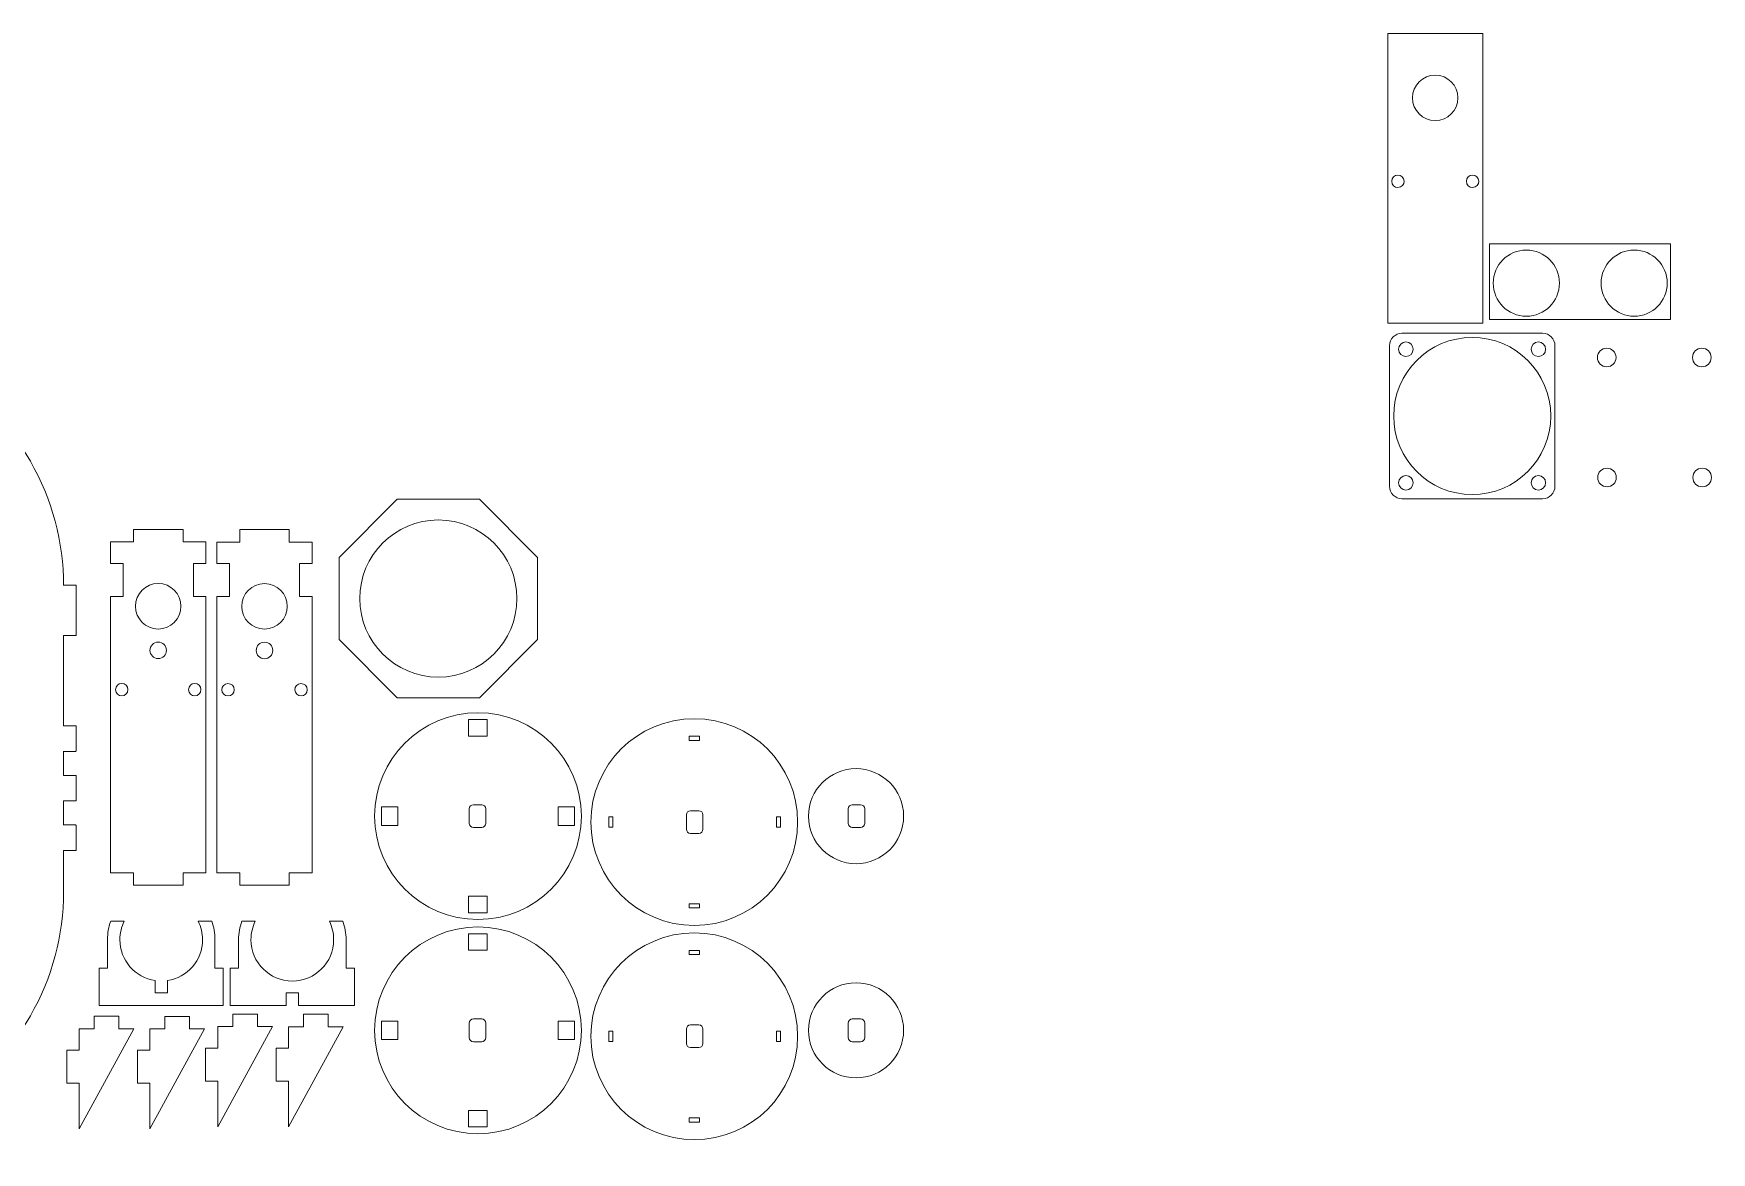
# Model space of a CAD drawing. Header units: millimetres. Extents: x -299 to 508, y -195 to 340.
# Drawn here: x 102.5 to 508.2, y -18.2 to 252.4 of the extents above; entities that cross this region are included whole.
import ezdxf

# ---------------------------------------------------------------- set-up
doc = ezdxf.new("R2010")
doc.units = ezdxf.units.MM
doc.header["$MEASUREMENT"] = 0
doc.layers.add('Camada 1', color=7, linetype='Continuous')

msp = doc.modelspace()

# ---------------------------------------------------------------- linework, layer by layer
at = {"layer": 'Camada 1', "color": 250, "lineweight": 20}
for points in [[(429.9413, 182.4276), (452.9413, 182.4276), (452.9413, 252.4276), (429.9413, 252.4276), (429.9413, 182.4276)], [(454.5455, 183.2516), (498.3371, 183.2516), (498.3371, 201.6036), (454.5455, 201.6036), (454.5455, 183.2516)], [(207.6913, 39.7994), (212.1913, 39.7994), (212.1913, 43.7994), (207.6913, 43.7994), (207.6913, 39.7994)], [(261.0017, 40.9689), (263.5017, 40.9689), (263.5017, 41.9689), (261.0017, 41.9689), (261.0017, 40.9689)], [(207.6913, -12.0006), (212.1913, -12.0006), (212.1913, -8.0006), (207.6913, -8.0006), (207.6913, -12.0006)], [(261.0017, -10.8311), (263.5017, -10.8311), (263.5017, -9.8311), (261.0017, -9.8311), (261.0017, -10.8311)]]:
    msp.add_lwpolyline(points, close=True, dxfattribs=at)
for centre, major_axis, ratio in [((441.4413, 236.866), (0, 5.5), 1), ((463.4771, 192.067), (0, 8), 1), ((489.5543, 192.067), (0, 8), 1), ((450.3922, 159.9327), (0, 19), 1), ((434.3479, 176.0847), (0, 1.7501), 0.99994286), ((466.3929, 176.0847), (0, 1.7501), 0.99994286), ((434.3479, 143.7847), (0, 1.7501), 0.99994286), ((466.3929, 143.7847), (0, 1.7501), 0.99994286), ((200.3498, 115.7881), (0, 19), 1), ((132.6133, 113.9197), (0, 5.5), 1), ((158.3133, 113.8961), (0, 5.5), 1), ((132.6133, 103.2609), (0, 2), 1), ((158.3133, 103.2373), (0, 2), 1)]:
    msp.add_ellipse(centre, major_axis=major_axis, ratio=ratio, dxfattribs=at)
for points, knots in [([(433.9236, 216.7168), (433.9301, 215.8883), (433.2638, 215.2115), (432.4354, 215.205), (431.607, 215.1985), (430.9302, 215.8648), (430.9237, 216.6932), (430.9172, 217.5216), (431.5834, 218.1984), (432.4119, 218.2049), (433.2403, 218.2114), (433.9171, 217.5452), (433.9236, 216.7168)], [0, 0, 0, 0, 0.25, 0.25, 0.25, 0.5, 0.5, 0.5, 0.75, 0.75, 0.75, 1, 1, 1, 1]), ([(451.983, 216.7168), (451.9895, 215.8884), (451.3233, 215.2116), (450.4948, 215.2051), (449.6664, 215.1986), (448.9896, 215.8648), (448.9831, 216.6932), (448.9766, 217.5217), (449.6429, 218.1985), (450.4713, 218.205), (451.2997, 218.2115), (451.9765, 217.5452), (451.983, 216.7168)], [0, 0, 0, 0, 0.25, 0.25, 0.25, 0.5, 0.5, 0.5, 0.75, 0.75, 0.75, 1, 1, 1, 1]), ([(433.3922, 179.9327), (433.3922, 179.9327), (467.3922, 179.9327), (467.3922, 179.9327), (469.0422, 179.9327), (470.3922, 178.5827), (470.3922, 176.9327), (470.3922, 176.9327), (470.3922, 142.9327), (470.3922, 142.9327), (470.3922, 141.2827), (469.0422, 139.9327), (467.3922, 139.9327), (467.3922, 139.9327), (433.3922, 139.9327), (433.3922, 139.9327), (431.7422, 139.9327), (430.3922, 141.2827), (430.3922, 142.9327), (430.3922, 142.9327), (430.3922, 176.9327), (430.3922, 176.9327), (430.3922, 178.5827), (431.7422, 179.9327), (433.3922, 179.9327)], [0, 0, 0, 0, 0.125, 0.125, 0.125, 0.25, 0.25, 0.25, 0.375, 0.375, 0.375, 0.5, 0.5, 0.5, 0.625, 0.625, 0.625, 0.75, 0.75, 0.75, 0.875, 0.875, 0.875, 1, 1, 1, 1]), ([(482.9223, 171.8276), (481.6797, 171.8276), (480.6723, 172.8349), (480.6723, 174.0776), (480.6723, 175.3203), (481.6797, 176.3276), (482.9223, 176.3276), (484.1649, 176.3276), (485.1723, 175.3203), (485.1723, 174.0776), (485.1723, 172.8349), (484.1649, 171.8276), (482.9223, 171.8276)], [0, 0, 0, 0, 0.25, 0.25, 0.25, 0.5, 0.5, 0.5, 0.75, 0.75, 0.75, 1, 1, 1, 1]), ([(505.9239, 171.8276), (504.6813, 171.8276), (503.6739, 172.8349), (503.6739, 174.0776), (503.6739, 175.3203), (504.6813, 176.3276), (505.9239, 176.3276), (507.1665, 176.3276), (508.1739, 175.3203), (508.1739, 174.0776), (508.1739, 172.8349), (507.1665, 171.8276), (505.9239, 171.8276)], [0, 0, 0, 0, 0.25, 0.25, 0.25, 0.5, 0.5, 0.5, 0.75, 0.75, 0.75, 1, 1, 1, 1]), ([(482.9885, 142.8051), (481.7459, 142.8051), (480.7385, 143.8124), (480.7385, 145.0551), (480.7385, 146.2978), (481.7459, 147.3051), (482.9885, 147.3051), (484.2311, 147.3051), (485.2385, 146.2978), (485.2385, 145.0551), (485.2385, 143.8124), (484.2311, 142.8051), (482.9885, 142.8051)], [0, 0, 0, 0, 0.25, 0.25, 0.25, 0.5, 0.5, 0.5, 0.75, 0.75, 0.75, 1, 1, 1, 1]), ([(505.9901, 142.8051), (504.7475, 142.8051), (503.7401, 143.8124), (503.7401, 145.0551), (503.7401, 146.2978), (504.7475, 147.3051), (505.9901, 147.3051), (507.2327, 147.3051), (508.2401, 146.2978), (508.2401, 145.0551), (508.2401, 143.8124), (507.2327, 142.8051), (505.9901, 142.8051)], [0, 0, 0, 0, 0.25, 0.25, 0.25, 0.5, 0.5, 0.5, 0.75, 0.75, 0.75, 1, 1, 1, 1]), ([(190.4087, 139.7881), (190.4087, 139.7881), (210.2909, 139.7881), (210.2909, 139.7881), (210.2909, 139.7881), (224.3498, 125.7292), (224.3498, 125.7292), (224.3498, 125.7292), (224.3498, 105.847), (224.3498, 105.847), (224.3498, 105.847), (210.291, 91.7881), (210.291, 91.7881), (210.291, 91.7881), (190.4086, 91.7881), (190.4086, 91.7881), (190.4086, 91.7881), (176.3498, 105.8469), (176.3498, 105.8469), (176.3498, 105.8469), (176.3498, 125.7293), (176.3498, 125.7293), (176.3498, 125.7293), (190.4087, 139.7881), (190.4087, 139.7881)], [0, 0, 0, 0, 0.125, 0.125, 0.125, 0.25, 0.25, 0.25, 0.375, 0.375, 0.375, 0.5, 0.5, 0.5, 0.625, 0.625, 0.625, 0.75, 0.75, 0.75, 0.875, 0.875, 0.875, 1, 1, 1, 1]), ([(138.6133, 49.4813), (138.6133, 49.4813), (138.6133, 46.4813), (138.6133, 46.4813), (138.6133, 46.4813), (126.6133, 46.4813), (126.6133, 46.4813), (126.6133, 46.4813), (126.6133, 49.4813), (126.6133, 49.4813), (126.6133, 49.4813), (121.1133, 49.4813), (121.1133, 49.4813), (121.1133, 49.4813), (121.1133, 59.4813), (121.1133, 59.4813), (121.1133, 59.4813), (121.1133, 116.2938), (121.1133, 116.2938), (121.1133, 116.2938), (124.1133, 116.2938), (124.1133, 116.2938), (124.1133, 116.2938), (124.1133, 124.2938), (124.1133, 124.2938), (124.1133, 124.2938), (121.1133, 124.2938), (121.1133, 124.2938), (121.1133, 124.2938), (121.1133, 129.4813), (121.1133, 129.4813), (121.1133, 129.4813), (126.6133, 129.4813), (126.6133, 129.4813), (126.6133, 129.4813), (126.6133, 132.4813), (126.6133, 132.4813), (126.6133, 132.4813), (138.6133, 132.4813), (138.6133, 132.4813), (138.6133, 132.4813), (138.6133, 129.4813), (138.6133, 129.4813), (138.6133, 129.4813), (144.1133, 129.4813), (144.1133, 129.4813), (144.1133, 129.4813), (144.1133, 124.2937), (144.1133, 124.2937), (144.1133, 124.2937), (141.1133, 124.2937), (141.1133, 124.2937), (141.1133, 124.2937), (141.1133, 116.2937), (141.1133, 116.2937), (141.1133, 116.2937), (144.1133, 116.2937), (144.1133, 116.2937), (144.1133, 116.2937), (144.1133, 59.4813), (144.1133, 59.4813), (144.1133, 59.4813), (144.1133, 49.4813), (144.1133, 49.4813), (144.1133, 49.4813), (138.6133, 49.4813), (138.6133, 49.4813)], [0, 0, 0, 0, 0.04545455, 0.04545455, 0.04545455, 0.09090909, 0.09090909, 0.09090909, 0.13636364, 0.13636364, 0.13636364, 0.18181818, 0.18181818, 0.18181818, 0.22727273, 0.22727273, 0.22727273, 0.27272727, 0.27272727, 0.27272727, 0.31818182, 0.31818182, 0.31818182, 0.36363636, 0.36363636, 0.36363636, 0.40909091, 0.40909091, 0.40909091, 0.45454545, 0.45454545, 0.45454545, 0.5, 0.5, 0.5, 0.54545455, 0.54545455, 0.54545455, 0.59090909, 0.59090909, 0.59090909, 0.63636364, 0.63636364, 0.63636364, 0.68181818, 0.68181818, 0.68181818, 0.72727273, 0.72727273, 0.72727273, 0.77272727, 0.77272727, 0.77272727, 0.81818182, 0.81818182, 0.81818182, 0.86363636, 0.86363636, 0.86363636, 0.90909091, 0.90909091, 0.90909091, 0.95454545, 0.95454545, 0.95454545, 1, 1, 1, 1]), ([(164.3133, 49.4577), (164.3133, 49.4577), (164.3133, 46.4577), (164.3133, 46.4577), (164.3133, 46.4577), (152.3133, 46.4577), (152.3133, 46.4577), (152.3133, 46.4577), (152.3133, 49.4577), (152.3133, 49.4577), (152.3133, 49.4577), (146.8133, 49.4577), (146.8133, 49.4577), (146.8133, 49.4577), (146.8133, 59.4577), (146.8133, 59.4577), (146.8133, 59.4577), (146.8133, 116.2702), (146.8133, 116.2702), (146.8133, 116.2702), (149.8133, 116.2702), (149.8133, 116.2702), (149.8133, 116.2702), (149.8133, 124.2702), (149.8133, 124.2702), (149.8133, 124.2702), (146.8133, 124.2702), (146.8133, 124.2702), (146.8133, 124.2702), (146.8133, 129.4577), (146.8133, 129.4577), (146.8133, 129.4577), (152.3133, 129.4577), (152.3133, 129.4577), (152.3133, 129.4577), (152.3133, 132.4577), (152.3133, 132.4577), (152.3133, 132.4577), (164.3133, 132.4577), (164.3133, 132.4577), (164.3133, 132.4577), (164.3133, 129.4577), (164.3133, 129.4577), (164.3133, 129.4577), (169.8133, 129.4577), (169.8133, 129.4577), (169.8133, 129.4577), (169.8133, 124.2701), (169.8133, 124.2701), (169.8133, 124.2701), (166.8133, 124.2701), (166.8133, 124.2701), (166.8133, 124.2701), (166.8133, 116.2701), (166.8133, 116.2701), (166.8133, 116.2701), (169.8133, 116.2701), (169.8133, 116.2701), (169.8133, 116.2701), (169.8133, 59.4577), (169.8133, 59.4577), (169.8133, 59.4577), (169.8133, 49.4577), (169.8133, 49.4577), (169.8133, 49.4577), (164.3133, 49.4577), (164.3133, 49.4577)], [0, 0, 0, 0, 0.04545455, 0.04545455, 0.04545455, 0.09090909, 0.09090909, 0.09090909, 0.13636364, 0.13636364, 0.13636364, 0.18181818, 0.18181818, 0.18181818, 0.22727273, 0.22727273, 0.22727273, 0.27272727, 0.27272727, 0.27272727, 0.31818182, 0.31818182, 0.31818182, 0.36363636, 0.36363636, 0.36363636, 0.40909091, 0.40909091, 0.40909091, 0.45454545, 0.45454545, 0.45454545, 0.5, 0.5, 0.5, 0.54545455, 0.54545455, 0.54545455, 0.59090909, 0.59090909, 0.59090909, 0.63636364, 0.63636364, 0.63636364, 0.68181818, 0.68181818, 0.68181818, 0.72727273, 0.72727273, 0.72727273, 0.77272727, 0.77272727, 0.77272727, 0.81818182, 0.81818182, 0.81818182, 0.86363636, 0.86363636, 0.86363636, 0.90909091, 0.90909091, 0.90909091, 0.95454545, 0.95454545, 0.95454545, 1, 1, 1, 1]), ([(125.2956, 93.7705), (125.3021, 92.942), (124.6358, 92.2652), (123.8074, 92.2587), (122.979, 92.2522), (122.3022, 92.9185), (122.2957, 93.7469), (122.2892, 94.5753), (122.9554, 95.2521), (123.7839, 95.2586), (124.6123, 95.2651), (125.2891, 94.5989), (125.2956, 93.7705)], [0, 0, 0, 0, 0.25, 0.25, 0.25, 0.5, 0.5, 0.5, 0.75, 0.75, 0.75, 1, 1, 1, 1]), ([(142.955, 93.7705), (142.9615, 92.9421), (142.2953, 92.2653), (141.4668, 92.2588), (140.6384, 92.2523), (139.9616, 92.9185), (139.9551, 93.7469), (139.9486, 94.5754), (140.6149, 95.2522), (141.4433, 95.2587), (142.2717, 95.2652), (142.9485, 94.5989), (142.955, 93.7705)], [0, 0, 0, 0, 0.25, 0.25, 0.25, 0.5, 0.5, 0.5, 0.75, 0.75, 0.75, 1, 1, 1, 1]), ([(150.9956, 93.7469), (151.0021, 92.9184), (150.3358, 92.2416), (149.5074, 92.2351), (148.679, 92.2286), (148.0022, 92.8949), (147.9957, 93.7233), (147.9892, 94.5517), (148.6554, 95.2285), (149.4839, 95.235), (150.3123, 95.2415), (150.9891, 94.5753), (150.9956, 93.7469)], [0, 0, 0, 0, 0.25, 0.25, 0.25, 0.5, 0.5, 0.5, 0.75, 0.75, 0.75, 1, 1, 1, 1]), ([(168.655, 93.7469), (168.6615, 92.9185), (167.9953, 92.2417), (167.1668, 92.2352), (166.3384, 92.2287), (165.6616, 92.8949), (165.6551, 93.7233), (165.6486, 94.5518), (166.3149, 95.2286), (167.1433, 95.2351), (167.9717, 95.2416), (168.6485, 94.5753), (168.655, 93.7469)], [0, 0, 0, 0, 0.25, 0.25, 0.25, 0.5, 0.5, 0.5, 0.75, 0.75, 0.75, 1, 1, 1, 1]), ([(234.9413, 63.1632), (234.9413, 49.3561), (223.7484, 38.1632), (209.9413, 38.1632), (196.1342, 38.1632), (184.9413, 49.3561), (184.9413, 63.1632), (184.9413, 76.9703), (196.1342, 88.1632), (209.9413, 88.1632), (223.7484, 88.1632), (234.9413, 76.9703), (234.9413, 63.1632)], [0, 0, 0, 0, 0.25, 0.25, 0.25, 0.5, 0.5, 0.5, 0.75, 0.75, 0.75, 1, 1, 1, 1]), ([(212.1913, 82.527), (212.1913, 82.527), (207.6913, 82.527), (207.6913, 82.527), (207.6913, 82.527), (207.6913, 86.527), (207.6913, 86.527), (207.6913, 86.527), (212.1913, 86.527), (212.1913, 86.527), (212.1913, 86.527), (212.1913, 82.527), (212.1913, 82.527)], [0, 0, 0, 0, 0.25, 0.25, 0.25, 0.5, 0.5, 0.5, 0.75, 0.75, 0.75, 1, 1, 1, 1]), ([(287.2517, 61.7327), (287.2517, 47.9256), (276.0588, 36.7327), (262.2517, 36.7327), (248.4446, 36.7327), (237.2517, 47.9256), (237.2517, 61.7327), (237.2517, 75.5398), (248.4446, 86.7327), (262.2517, 86.7327), (276.0588, 86.7327), (287.2517, 75.5398), (287.2517, 61.7327)], [0, 0, 0, 0, 0.25, 0.25, 0.25, 0.5, 0.5, 0.5, 0.75, 0.75, 0.75, 1, 1, 1, 1]), ([(263.5017, 81.4965), (263.5017, 81.4965), (261.0017, 81.4965), (261.0017, 81.4965), (261.0017, 81.4965), (261.0017, 82.4965), (261.0017, 82.4965), (261.0017, 82.4965), (263.5017, 82.4965), (263.5017, 82.4965), (263.5017, 82.4965), (263.5017, 81.4965), (263.5017, 81.4965)], [0, 0, 0, 0, 0.25, 0.25, 0.25, 0.5, 0.5, 0.5, 0.75, 0.75, 0.75, 1, 1, 1, 1]), ([(312.876, 63.1632), (312.876, 56.8119), (307.7272, 51.6632), (301.376, 51.6632), (295.0248, 51.6632), (289.876, 56.8119), (289.876, 63.1632), (289.876, 69.5145), (295.0248, 74.6632), (301.376, 74.6632), (307.7272, 74.6632), (312.876, 69.5145), (312.876, 63.1632)], [0, 0, 0, 0, 0.25, 0.25, 0.25, 0.5, 0.5, 0.5, 0.75, 0.75, 0.75, 1, 1, 1, 1]), ([(190.5775, 65.4132), (190.5775, 65.4132), (190.5775, 60.9132), (190.5775, 60.9132), (190.5775, 60.9132), (186.5775, 60.9132), (186.5775, 60.9132), (186.5775, 60.9132), (186.5775, 65.4132), (186.5775, 65.4132), (186.5775, 65.4132), (190.5775, 65.4132), (190.5775, 65.4132)], [0, 0, 0, 0, 0.25, 0.25, 0.25, 0.5, 0.5, 0.5, 0.75, 0.75, 0.75, 1, 1, 1, 1]), ([(211.8413, 64.9133), (211.8413, 64.9133), (211.8413, 61.4131), (211.8413, 61.4131), (211.8413, 60.8631), (211.3914, 60.4132), (210.8415, 60.4132), (210.8415, 60.4132), (208.8412, 60.4132), (208.8412, 60.4132), (208.2913, 60.4132), (207.8413, 60.8631), (207.8413, 61.4131), (207.8413, 61.4131), (207.8413, 64.9133), (207.8413, 64.9133), (207.8413, 65.4633), (208.2913, 65.9132), (208.8412, 65.9132), (208.8412, 65.9132), (210.8415, 65.9132), (210.8415, 65.9132), (211.3914, 65.9132), (211.8413, 65.4633), (211.8413, 64.9133)], [0, 0, 0, 0, 0.125, 0.125, 0.125, 0.25, 0.25, 0.25, 0.375, 0.375, 0.375, 0.5, 0.5, 0.5, 0.625, 0.625, 0.625, 0.75, 0.75, 0.75, 0.875, 0.875, 0.875, 1, 1, 1, 1]), ([(229.3051, 60.9132), (229.3051, 60.9132), (229.3051, 65.4132), (229.3051, 65.4132), (229.3051, 65.4132), (233.3051, 65.4132), (233.3051, 65.4132), (233.3051, 65.4132), (233.3051, 60.9132), (233.3051, 60.9132), (233.3051, 60.9132), (229.3051, 60.9132), (229.3051, 60.9132)], [0, 0, 0, 0, 0.25, 0.25, 0.25, 0.5, 0.5, 0.5, 0.75, 0.75, 0.75, 1, 1, 1, 1]), ([(303.476, 64.9133), (303.476, 64.9133), (303.476, 61.4131), (303.476, 61.4131), (303.476, 60.8631), (303.0261, 60.4132), (302.4762, 60.4132), (302.4762, 60.4132), (300.4759, 60.4132), (300.4759, 60.4132), (299.926, 60.4132), (299.476, 60.8631), (299.476, 61.4131), (299.476, 61.4131), (299.476, 64.9133), (299.476, 64.9133), (299.476, 65.4633), (299.926, 65.9132), (300.4759, 65.9132), (300.4759, 65.9132), (302.4762, 65.9132), (302.4762, 65.9132), (303.0261, 65.9132), (303.476, 65.4633), (303.476, 64.9133)], [0, 0, 0, 0, 0.125, 0.125, 0.125, 0.25, 0.25, 0.25, 0.375, 0.375, 0.375, 0.5, 0.5, 0.5, 0.625, 0.625, 0.625, 0.75, 0.75, 0.75, 0.875, 0.875, 0.875, 1, 1, 1, 1]), ([(242.5879, 62.9827), (242.5879, 62.9827), (242.5879, 60.4827), (242.5879, 60.4827), (242.5879, 60.4827), (241.5879, 60.4827), (241.5879, 60.4827), (241.5879, 60.4827), (241.5879, 62.9827), (241.5879, 62.9827), (241.5879, 62.9827), (242.5879, 62.9827), (242.5879, 62.9827)], [0, 0, 0, 0, 0.25, 0.25, 0.25, 0.5, 0.5, 0.5, 0.75, 0.75, 0.75, 1, 1, 1, 1]), ([(264.3517, 63.4828), (264.3517, 63.4828), (264.3517, 59.9826), (264.3517, 59.9826), (264.3517, 59.4326), (263.9018, 58.9827), (263.3519, 58.9827), (263.3519, 58.9827), (261.3516, 58.9827), (261.3516, 58.9827), (260.8017, 58.9827), (260.3517, 59.4326), (260.3517, 59.9826), (260.3517, 59.9826), (260.3517, 63.4828), (260.3517, 63.4828), (260.3517, 64.0328), (260.8017, 64.4827), (261.3516, 64.4827), (261.3516, 64.4827), (263.3519, 64.4827), (263.3519, 64.4827), (263.9018, 64.4827), (264.3517, 64.0328), (264.3517, 63.4828)], [0, 0, 0, 0, 0.125, 0.125, 0.125, 0.25, 0.25, 0.25, 0.375, 0.375, 0.375, 0.5, 0.5, 0.5, 0.625, 0.625, 0.625, 0.75, 0.75, 0.75, 0.875, 0.875, 0.875, 1, 1, 1, 1]), ([(282.1155, 60.4827), (282.1155, 60.4827), (282.1155, 62.9827), (282.1155, 62.9827), (282.1155, 62.9827), (283.1155, 62.9827), (283.1155, 62.9827), (283.1155, 62.9827), (283.1155, 60.4827), (283.1155, 60.4827), (283.1155, 60.4827), (282.1155, 60.4827), (282.1155, 60.4827)], [0, 0, 0, 0, 0.25, 0.25, 0.25, 0.5, 0.5, 0.5, 0.75, 0.75, 0.75, 1, 1, 1, 1]), ([(145.5615, 37.7275), (146.0667, 36.3403), (146.3424, 34.8427), (146.3424, 33.2806), (146.3424, 33.2806), (146.3424, 26.4046), (146.3424, 26.4046), (146.3424, 26.4046), (148.3425, 26.4046), (148.3425, 26.4046), (148.3425, 26.4046), (148.3425, 23.4046), (148.3425, 23.4046), (148.3425, 23.4046), (148.3425, 20.4046), (148.3425, 20.4046), (148.3425, 20.4046), (148.3423, 20.4046), (148.3423, 20.4046), (148.3423, 20.4046), (148.3423, 17.4046), (148.3423, 17.4046), (148.3423, 17.4046), (118.3423, 17.4046), (118.3423, 17.4046), (118.3423, 17.4046), (118.3423, 20.4046), (118.3423, 20.4046), (118.3423, 20.4046), (118.3423, 23.4046), (118.3423, 23.4046), (118.3423, 23.4046), (118.3423, 26.4046), (118.3423, 26.4046), (118.3423, 26.4046), (120.3424, 26.4046), (120.3424, 26.4046), (120.3424, 26.4046), (120.3424, 33.2806), (120.3424, 33.2806), (120.3424, 34.8427), (120.6181, 36.3403), (121.1233, 37.7275), (121.1233, 37.7275), (124.3834, 37.7275), (124.3834, 37.7275), (123.7172, 36.3881), (123.3424, 34.8781), (123.3424, 33.2806), (123.3424, 28.2676), (127.0312, 24.1163), (131.8424, 23.3926), (131.8424, 23.3926), (131.8424, 20.4046), (131.8424, 20.4046), (131.8424, 20.4046), (134.8424, 20.4046), (134.8424, 20.4046), (134.8424, 20.4046), (134.8424, 23.3926), (134.8424, 23.3926), (139.6536, 24.1163), (143.3424, 28.2676), (143.3424, 33.2806), (143.3424, 34.8781), (142.9676, 36.3881), (142.3014, 37.7275), (142.3014, 37.7275), (145.5615, 37.7275), (145.5615, 37.7275)], [0, 0, 0, 0, 0.04347826, 0.04347826, 0.04347826, 0.08695652, 0.08695652, 0.08695652, 0.13043478, 0.13043478, 0.13043478, 0.17391304, 0.17391304, 0.17391304, 0.2173913, 0.2173913, 0.2173913, 0.26086957, 0.26086957, 0.26086957, 0.30434783, 0.30434783, 0.30434783, 0.34782609, 0.34782609, 0.34782609, 0.39130435, 0.39130435, 0.39130435, 0.43478261, 0.43478261, 0.43478261, 0.47826087, 0.47826087, 0.47826087, 0.52173913, 0.52173913, 0.52173913, 0.56521739, 0.56521739, 0.56521739, 0.60869565, 0.60869565, 0.60869565, 0.65217391, 0.65217391, 0.65217391, 0.69565217, 0.69565217, 0.69565217, 0.73913043, 0.73913043, 0.73913043, 0.7826087, 0.7826087, 0.7826087, 0.82608696, 0.82608696, 0.82608696, 0.86956522, 0.86956522, 0.86956522, 0.91304348, 0.91304348, 0.91304348, 0.95652174, 0.95652174, 0.95652174, 1, 1, 1, 1]), ([(177.2617, 37.7275), (177.7669, 36.3403), (178.0426, 34.8427), (178.0426, 33.2806), (178.0426, 33.2806), (178.0426, 26.4046), (178.0426, 26.4046), (178.0426, 26.4046), (180.0427, 26.4046), (180.0427, 26.4046), (180.0427, 26.4046), (180.0427, 23.4046), (180.0427, 23.4046), (180.0427, 23.4046), (180.0427, 20.4046), (180.0427, 20.4046), (180.0427, 20.4046), (180.0425, 20.4046), (180.0425, 20.4046), (180.0425, 20.4046), (180.0425, 17.4046), (180.0425, 17.4046), (180.0425, 17.4046), (166.5426, 17.4046), (166.5426, 17.4046), (166.5426, 17.4046), (166.5426, 20.4046), (166.5426, 20.4046), (166.5426, 20.4046), (163.5426, 20.4046), (163.5426, 20.4046), (163.5426, 20.4046), (163.5426, 17.4046), (163.5426, 17.4046), (163.5426, 17.4046), (150.0425, 17.4046), (150.0425, 17.4046), (150.0425, 17.4046), (150.0425, 20.4046), (150.0425, 20.4046), (150.0425, 20.4046), (150.0425, 23.4046), (150.0425, 23.4046), (150.0425, 23.4046), (150.0425, 26.4046), (150.0425, 26.4046), (150.0425, 26.4046), (152.0426, 26.4046), (152.0426, 26.4046), (152.0426, 26.4046), (152.0426, 33.2806), (152.0426, 33.2806), (152.0426, 34.8427), (152.3183, 36.3403), (152.8235, 37.7275), (152.8235, 37.7275), (156.0836, 37.7275), (156.0836, 37.7275), (155.4174, 36.3881), (155.0426, 34.8781), (155.0426, 33.2806), (155.0426, 27.7578), (159.5198, 23.2806), (165.0426, 23.2806), (170.5654, 23.2806), (175.0426, 27.7578), (175.0426, 33.2806), (175.0426, 34.8781), (174.6678, 36.3881), (174.0016, 37.7275), (174.0016, 37.7275), (177.2617, 37.7275), (177.2617, 37.7275)], [0, 0, 0, 0, 0.04166667, 0.04166667, 0.04166667, 0.08333333, 0.08333333, 0.08333333, 0.125, 0.125, 0.125, 0.16666667, 0.16666667, 0.16666667, 0.20833333, 0.20833333, 0.20833333, 0.25, 0.25, 0.25, 0.29166667, 0.29166667, 0.29166667, 0.33333333, 0.33333333, 0.33333333, 0.375, 0.375, 0.375, 0.41666667, 0.41666667, 0.41666667, 0.45833333, 0.45833333, 0.45833333, 0.5, 0.5, 0.5, 0.54166667, 0.54166667, 0.54166667, 0.58333333, 0.58333333, 0.58333333, 0.625, 0.625, 0.625, 0.66666667, 0.66666667, 0.66666667, 0.70833333, 0.70833333, 0.70833333, 0.75, 0.75, 0.75, 0.79166667, 0.79166667, 0.79166667, 0.83333333, 0.83333333, 0.83333333, 0.875, 0.875, 0.875, 0.91666667, 0.91666667, 0.91666667, 0.95833333, 0.95833333, 0.95833333, 1, 1, 1, 1]), ([(234.9413, 11.3632), (234.9413, -2.4439), (223.7484, -13.6368), (209.9413, -13.6368), (196.1342, -13.6368), (184.9413, -2.4439), (184.9413, 11.3632), (184.9413, 25.1703), (196.1342, 36.3632), (209.9413, 36.3632), (223.7484, 36.3632), (234.9413, 25.1703), (234.9413, 11.3632)], [0, 0, 0, 0, 0.25, 0.25, 0.25, 0.5, 0.5, 0.5, 0.75, 0.75, 0.75, 1, 1, 1, 1]), ([(212.1913, 30.727), (212.1913, 30.727), (207.6913, 30.727), (207.6913, 30.727), (207.6913, 30.727), (207.6913, 34.727), (207.6913, 34.727), (207.6913, 34.727), (212.1913, 34.727), (212.1913, 34.727), (212.1913, 34.727), (212.1913, 30.727), (212.1913, 30.727)], [0, 0, 0, 0, 0.25, 0.25, 0.25, 0.5, 0.5, 0.5, 0.75, 0.75, 0.75, 1, 1, 1, 1]), ([(287.2517, 9.9327), (287.2517, -3.8744), (276.0588, -15.0673), (262.2517, -15.0673), (248.4446, -15.0673), (237.2517, -3.8744), (237.2517, 9.9327), (237.2517, 23.7398), (248.4446, 34.9327), (262.2517, 34.9327), (276.0588, 34.9327), (287.2517, 23.7398), (287.2517, 9.9327)], [0, 0, 0, 0, 0.25, 0.25, 0.25, 0.5, 0.5, 0.5, 0.75, 0.75, 0.75, 1, 1, 1, 1]), ([(263.5017, 29.6965), (263.5017, 29.6965), (261.0017, 29.6965), (261.0017, 29.6965), (261.0017, 29.6965), (261.0017, 30.6965), (261.0017, 30.6965), (261.0017, 30.6965), (263.5017, 30.6965), (263.5017, 30.6965), (263.5017, 30.6965), (263.5017, 29.6965), (263.5017, 29.6965)], [0, 0, 0, 0, 0.25, 0.25, 0.25, 0.5, 0.5, 0.5, 0.75, 0.75, 0.75, 1, 1, 1, 1]), ([(312.876, 11.3632), (312.876, 5.0119), (307.7272, -0.1368), (301.376, -0.1368), (295.0248, -0.1368), (289.876, 5.0119), (289.876, 11.3632), (289.876, 17.7145), (295.0248, 22.8632), (301.376, 22.8632), (307.7272, 22.8632), (312.876, 17.7145), (312.876, 11.3632)], [0, 0, 0, 0, 0.25, 0.25, 0.25, 0.5, 0.5, 0.5, 0.75, 0.75, 0.75, 1, 1, 1, 1]), ([(117.1023, 11.7665), (117.1023, 11.7665), (117.1023, 11.8392), (117.1023, 11.8392), (117.1023, 11.8392), (117.1023, 14.7665), (117.1023, 14.7665), (117.1023, 14.7665), (123.1023, 14.7665), (123.1023, 14.7665), (123.1023, 14.7665), (123.1023, 11.7938), (123.1023, 11.7938), (123.1023, 11.7938), (123.1023, 11.7665), (123.1023, 11.7665)], [0, 0, 0, 0, 0.2, 0.2, 0.2, 0.4, 0.4, 0.4, 0.6, 0.6, 0.6, 0.8, 0.8, 0.8, 1, 1, 1, 1]), ([(134.1853, 11.7404), (134.1853, 11.7404), (134.1853, 11.8131), (134.1853, 11.8131), (134.1853, 11.8131), (134.1853, 14.7404), (134.1853, 14.7404), (134.1853, 14.7404), (140.1853, 14.7404), (140.1853, 14.7404), (140.1853, 14.7404), (140.1853, 11.7677), (140.1853, 11.7677), (140.1853, 11.7677), (140.1853, 11.7404), (140.1853, 11.7404)], [0, 0, 0, 0, 0.2, 0.2, 0.2, 0.4, 0.4, 0.4, 0.6, 0.6, 0.6, 0.8, 0.8, 0.8, 1, 1, 1, 1]), ([(147.0464, -0.9135), (147.0464, -0.9135), (147.0464, -11.9463), (147.0464, -11.9463), (147.0464, -11.9463), (160.2693, 12.2741), (160.2693, 12.2741)], [0, 0, 0, 0, 0.5, 0.5, 0.5, 1, 1, 1, 1]), ([(150.6578, 12.2741), (150.6578, 12.2741), (150.6578, 12.3468), (150.6578, 12.3468), (150.6578, 12.3468), (150.6578, 15.2741), (150.6578, 15.2741), (150.6578, 15.2741), (156.6578, 15.2741), (156.6578, 15.2741), (156.6578, 15.2741), (156.6578, 12.3014), (156.6578, 12.3014), (156.6578, 12.3014), (156.6578, 12.2741), (156.6578, 12.2741)], [0, 0, 0, 0, 0.2, 0.2, 0.2, 0.4, 0.4, 0.4, 0.6, 0.6, 0.6, 0.8, 0.8, 0.8, 1, 1, 1, 1]), ([(164.1294, -0.9396), (164.1294, -0.9396), (164.1294, -11.9724), (164.1294, -11.9724), (164.1294, -11.9724), (177.3523, 12.248), (177.3523, 12.248)], [0, 0, 0, 0, 0.5, 0.5, 0.5, 1, 1, 1, 1]), ([(167.7408, 12.248), (167.7408, 12.248), (167.7408, 12.3207), (167.7408, 12.3207), (167.7408, 12.3207), (167.7408, 15.248), (167.7408, 15.248), (167.7408, 15.248), (173.7408, 15.248), (173.7408, 15.248), (173.7408, 15.248), (173.7408, 12.2753), (173.7408, 12.2753), (173.7408, 12.2753), (173.7408, 12.248), (173.7408, 12.248)], [0, 0, 0, 0, 0.2, 0.2, 0.2, 0.4, 0.4, 0.4, 0.6, 0.6, 0.6, 0.8, 0.8, 0.8, 1, 1, 1, 1]), ([(190.5775, 13.6132), (190.5775, 13.6132), (190.5775, 9.1132), (190.5775, 9.1132), (190.5775, 9.1132), (186.5775, 9.1132), (186.5775, 9.1132), (186.5775, 9.1132), (186.5775, 13.6132), (186.5775, 13.6132), (186.5775, 13.6132), (190.5775, 13.6132), (190.5775, 13.6132)], [0, 0, 0, 0, 0.25, 0.25, 0.25, 0.5, 0.5, 0.5, 0.75, 0.75, 0.75, 1, 1, 1, 1]), ([(211.8413, 13.1133), (211.8413, 13.1133), (211.8413, 9.6131), (211.8413, 9.6131), (211.8413, 9.0631), (211.3914, 8.6132), (210.8415, 8.6132), (210.8415, 8.6132), (208.8412, 8.6132), (208.8412, 8.6132), (208.2913, 8.6132), (207.8413, 9.0631), (207.8413, 9.6131), (207.8413, 9.6131), (207.8413, 13.1133), (207.8413, 13.1133), (207.8413, 13.6633), (208.2913, 14.1132), (208.8412, 14.1132), (208.8412, 14.1132), (210.8415, 14.1132), (210.8415, 14.1132), (211.3914, 14.1132), (211.8413, 13.6633), (211.8413, 13.1133)], [0, 0, 0, 0, 0.125, 0.125, 0.125, 0.25, 0.25, 0.25, 0.375, 0.375, 0.375, 0.5, 0.5, 0.5, 0.625, 0.625, 0.625, 0.75, 0.75, 0.75, 0.875, 0.875, 0.875, 1, 1, 1, 1]), ([(229.3051, 9.1132), (229.3051, 9.1132), (229.3051, 13.6132), (229.3051, 13.6132), (229.3051, 13.6132), (233.3051, 13.6132), (233.3051, 13.6132), (233.3051, 13.6132), (233.3051, 9.1132), (233.3051, 9.1132), (233.3051, 9.1132), (229.3051, 9.1132), (229.3051, 9.1132)], [0, 0, 0, 0, 0.25, 0.25, 0.25, 0.5, 0.5, 0.5, 0.75, 0.75, 0.75, 1, 1, 1, 1]), ([(264.3517, 11.6828), (264.3517, 11.6828), (264.3517, 8.1826), (264.3517, 8.1826), (264.3517, 7.6326), (263.9018, 7.1827), (263.3519, 7.1827), (263.3519, 7.1827), (261.3516, 7.1827), (261.3516, 7.1827), (260.8017, 7.1827), (260.3517, 7.6326), (260.3517, 8.1826), (260.3517, 8.1826), (260.3517, 11.6828), (260.3517, 11.6828), (260.3517, 12.2328), (260.8017, 12.6827), (261.3516, 12.6827), (261.3516, 12.6827), (263.3519, 12.6827), (263.3519, 12.6827), (263.9018, 12.6827), (264.3517, 12.2328), (264.3517, 11.6828)], [0, 0, 0, 0, 0.125, 0.125, 0.125, 0.25, 0.25, 0.25, 0.375, 0.375, 0.375, 0.5, 0.5, 0.5, 0.625, 0.625, 0.625, 0.75, 0.75, 0.75, 0.875, 0.875, 0.875, 1, 1, 1, 1]), ([(303.476, 13.1133), (303.476, 13.1133), (303.476, 9.6131), (303.476, 9.6131), (303.476, 9.0631), (303.0261, 8.6132), (302.4762, 8.6132), (302.4762, 8.6132), (300.4759, 8.6132), (300.4759, 8.6132), (299.926, 8.6132), (299.476, 9.0631), (299.476, 9.6131), (299.476, 9.6131), (299.476, 13.1133), (299.476, 13.1133), (299.476, 13.6633), (299.926, 14.1132), (300.4759, 14.1132), (300.4759, 14.1132), (302.4762, 14.1132), (302.4762, 14.1132), (303.0261, 14.1132), (303.476, 13.6633), (303.476, 13.1133)], [0, 0, 0, 0, 0.125, 0.125, 0.125, 0.25, 0.25, 0.25, 0.375, 0.375, 0.375, 0.5, 0.5, 0.5, 0.625, 0.625, 0.625, 0.75, 0.75, 0.75, 0.875, 0.875, 0.875, 1, 1, 1, 1]), ([(113.4909, -1.4211), (113.4909, -1.4211), (113.4909, -12.4539), (113.4909, -12.4539), (113.4909, -12.4539), (126.7138, 11.7665), (126.7138, 11.7665)], [0, 0, 0, 0, 0.5, 0.5, 0.5, 1, 1, 1, 1]), ([(130.5739, -1.4472), (130.5739, -1.4472), (130.5739, -12.48), (130.5739, -12.48), (130.5739, -12.48), (143.7968, 11.7404), (143.7968, 11.7404)], [0, 0, 0, 0, 0.5, 0.5, 0.5, 1, 1, 1, 1]), ([(242.5879, 11.1827), (242.5879, 11.1827), (242.5879, 8.6827), (242.5879, 8.6827), (242.5879, 8.6827), (241.5879, 8.6827), (241.5879, 8.6827), (241.5879, 8.6827), (241.5879, 11.1827), (241.5879, 11.1827), (241.5879, 11.1827), (242.5879, 11.1827), (242.5879, 11.1827)], [0, 0, 0, 0, 0.25, 0.25, 0.25, 0.5, 0.5, 0.5, 0.75, 0.75, 0.75, 1, 1, 1, 1]), ([(282.1155, 8.6827), (282.1155, 8.6827), (282.1155, 11.1827), (282.1155, 11.1827), (282.1155, 11.1827), (283.1155, 11.1827), (283.1155, 11.1827), (283.1155, 11.1827), (283.1155, 8.6827), (283.1155, 8.6827), (283.1155, 8.6827), (282.1155, 8.6827), (282.1155, 8.6827)], [0, 0, 0, 0, 0.25, 0.25, 0.25, 0.5, 0.5, 0.5, 0.75, 0.75, 0.75, 1, 1, 1, 1]), ([(113.4909, 6.5789), (113.4909, 6.5789), (110.4909, 6.5789), (110.4909, 6.5789), (110.4909, 6.5789), (110.4909, -1.4211), (110.4909, -1.4211), (110.4909, -1.4211), (113.4909, -1.4211), (113.4909, -1.4211)], [0, 0, 0, 0, 0.33333333, 0.33333333, 0.33333333, 0.66666667, 0.66666667, 0.66666667, 1, 1, 1, 1]), ([(130.5739, 6.5528), (130.5739, 6.5528), (127.5739, 6.5528), (127.5739, 6.5528), (127.5739, 6.5528), (127.5739, -1.4472), (127.5739, -1.4472), (127.5739, -1.4472), (130.5739, -1.4472), (130.5739, -1.4472)], [0, 0, 0, 0, 0.33333333, 0.33333333, 0.33333333, 0.66666667, 0.66666667, 0.66666667, 1, 1, 1, 1]), ([(147.0464, 7.0865), (147.0464, 7.0865), (144.0464, 7.0865), (144.0464, 7.0865), (144.0464, 7.0865), (144.0464, -0.9135), (144.0464, -0.9135), (144.0464, -0.9135), (147.0464, -0.9135), (147.0464, -0.9135)], [0, 0, 0, 0, 0.33333333, 0.33333333, 0.33333333, 0.66666667, 0.66666667, 0.66666667, 1, 1, 1, 1]), ([(164.1294, 7.0604), (164.1294, 7.0604), (161.1294, 7.0604), (161.1294, 7.0604), (161.1294, 7.0604), (161.1294, -0.9396), (161.1294, -0.9396), (161.1294, -0.9396), (164.1294, -0.9396), (164.1294, -0.9396)], [0, 0, 0, 0, 0.33333333, 0.33333333, 0.33333333, 0.66666667, 0.66666667, 0.66666667, 1, 1, 1, 1])]:
    msp.add_open_spline(points, degree=3, knots=knots, dxfattribs=at)
at = {"layer": 'Camada 1', "lineweight": 20}
msp.add_open_spline([(49.6413, -15.1673), (49.6413, -15.1673), (39.7413, -15.1673), (39.7413, -15.1673), (39.6413, -15.1673), (39.7413, -15.0673), (39.7413, -15.1673), (39.7413, -15.1673), (39.7413, -18.0673), (39.7413, -18.0673), (39.7413, -18.1223), (39.6963, -18.1673), (39.6413, -18.1673), (39.6413, -18.1673), (33.6413, -18.1673), (33.6413, -18.1673), (33.5863, -18.1673), (33.5413, -18.1223), (33.5413, -18.0673), (33.5413, -18.0673), (33.5413, -15.1673), (33.5413, -15.1673), (33.5413, -15.0673), (33.6413, -15.1673), (33.5413, -15.1673), (33.5413, -15.1673), (27.7413, -15.1673), (27.7413, -15.1673), (27.6413, -15.1673), (27.7413, -15.0673), (27.7413, -15.1673), (27.7413, -15.1673), (27.7413, -18.0673), (27.7413, -18.0673), (27.7413, -18.1223), (27.6963, -18.1673), (27.6413, -18.1673), (27.6413, -18.1673), (21.6413, -18.1673), (21.6413, -18.1673), (21.5863, -18.1673), (21.5413, -18.1223), (21.5413, -18.0673), (21.5413, -18.0673), (21.5413, -15.1673), (21.5413, -15.1673), (21.5413, -15.0673), (21.6413, -15.1673), (21.5413, -15.1673), (21.5413, -15.1673), (15.7413, -15.1673), (15.7413, -15.1673), (15.6413, -15.1673), (15.7413, -15.0673), (15.7413, -15.1673), (15.7413, -15.1673), (15.7413, -18.0673), (15.7413, -18.0673), (15.7413, -18.1223), (15.6963, -18.1673), (15.6413, -18.1673), (15.6413, -18.1673), (9.6413, -18.1673), (9.6413, -18.1673), (9.5863, -18.1673), (9.5413, -18.1223), (9.5413, -18.0673), (9.5413, -18.0673), (9.5413, -15.1673), (9.5413, -15.1673), (9.5413, -15.0673), (9.6413, -15.1673), (9.5413, -15.1673), (9.5413, -15.1673), (3.7413, -15.1673), (3.7413, -15.1673), (3.6413, -15.1673), (3.7413, -15.0673), (3.7413, -15.1673), (3.7413, -15.1673), (3.7413, -18.0673), (3.7413, -18.0673), (3.7413, -18.1223), (3.6963, -18.1673), (3.6413, -18.1673), (3.6413, -18.1673), (-2.3587, -18.1673), (-2.3587, -18.1673), (-2.4137, -18.1673), (-2.4587, -18.1223), (-2.4587, -18.0673), (-2.4587, -18.0673), (-2.4587, -15.1673), (-2.4587, -15.1673), (-2.4587, -15.0673), (-2.3587, -15.1673), (-2.4587, -15.1673), (-2.4587, -15.1673), (-8.2587, -15.1673), (-8.2587, -15.1673), (-8.3587, -15.1673), (-8.2587, -15.0673), (-8.2587, -15.1673), (-8.2587, -15.1673), (-8.2587, -18.0673), (-8.2587, -18.0673), (-8.2587, -18.1223), (-8.3037, -18.1673), (-8.3587, -18.1673), (-8.3587, -18.1673), (-14.3587, -18.1673), (-14.3587, -18.1673), (-14.4137, -18.1673), (-14.4587, -18.1223), (-14.4587, -18.0673), (-14.4587, -18.0673), (-14.4587, -15.1673), (-14.4587, -15.1673), (-14.4587, -15.0673), (-14.3587, -15.1673), (-14.4587, -15.1673), (-14.4587, -15.1673), (-24.3587, -15.1673), (-24.3587, -15.1673), (-34.9087, -15.1673), (-45.2727, -12.3903), (-54.4087, -7.1153), (-63.5447, -1.8403), (-71.1317, 5.7467), (-76.4067, 14.8827), (-81.6817, 24.0187), (-84.4587, 34.3827), (-84.4587, 44.9327), (-84.4587, 44.9327), (-84.4587, 54.8327), (-84.4587, 54.8327), (-84.4587, 54.9327), (-84.3587, 54.8327), (-84.4587, 54.8327), (-84.4587, 54.8327), (-87.3587, 54.8327), (-87.3587, 54.8327), (-87.4137, 54.8327), (-87.4587, 54.8777), (-87.4587, 54.9327), (-87.4587, 54.9327), (-87.4587, 60.9327), (-87.4587, 60.9327), (-87.4587, 60.9877), (-87.4137, 61.0327), (-87.3587, 61.0327), (-87.3587, 61.0327), (-84.4587, 61.0327), (-84.4587, 61.0327), (-84.3587, 61.0327), (-84.4587, 60.9327), (-84.4587, 61.0327), (-84.4587, 61.0327), (-84.4587, 66.8327), (-84.4587, 66.8327), (-84.4587, 66.9327), (-84.3587, 66.8327), (-84.4587, 66.8327), (-84.4587, 66.8327), (-87.3587, 66.8327), (-87.3587, 66.8327), (-87.4137, 66.8327), (-87.4587, 66.8777), (-87.4587, 66.9327), (-87.4587, 66.9327), (-87.4587, 72.9327), (-87.4587, 72.9327), (-87.4587, 72.9877), (-87.4137, 73.0327), (-87.3587, 73.0327), (-87.3587, 73.0327), (-84.4587, 73.0327), (-84.4587, 73.0327), (-84.3587, 73.0327), (-84.4587, 72.9327), (-84.4587, 73.0327), (-84.4587, 73.0327), (-84.4587, 78.8327), (-84.4587, 78.8327), (-84.4587, 78.9327), (-84.3587, 78.8327), (-84.4587, 78.8327), (-84.4587, 78.8327), (-87.3587, 78.8327), (-87.3587, 78.8327), (-87.4137, 78.8327), (-87.4587, 78.8777), (-87.4587, 78.9327), (-87.4587, 78.9327), (-87.4587, 84.9327), (-87.4587, 84.9327), (-87.4587, 84.9877), (-87.4137, 85.0327), (-87.3587, 85.0327), (-87.3587, 85.0327), (-84.4587, 85.0327), (-84.4587, 85.0327), (-84.3587, 85.0327), (-84.4587, 84.9327), (-84.4587, 85.0327), (-84.4587, 85.0327), (-84.4587, 90.8327), (-84.4587, 90.8327), (-84.4587, 90.9327), (-84.3587, 90.8327), (-84.4587, 90.8327), (-84.4587, 90.8327), (-87.3587, 90.8327), (-87.3587, 90.8327), (-87.4137, 90.8327), (-87.4587, 90.8777), (-87.4587, 90.9327), (-87.4587, 90.9327), (-87.4587, 96.9327), (-87.4587, 96.9327), (-87.4587, 96.9877), (-87.4137, 97.0327), (-87.3587, 97.0327), (-87.3587, 97.0327), (-84.4587, 97.0327), (-84.4587, 97.0327), (-84.3587, 97.0327), (-84.4587, 96.9327), (-84.4587, 97.0327), (-84.4587, 97.0327), (-84.4587, 102.8327), (-84.4587, 102.8327), (-84.4587, 102.9327), (-84.3587, 102.8327), (-84.4587, 102.8327), (-84.4587, 102.8327), (-87.3587, 102.8327), (-87.3587, 102.8327), (-87.4137, 102.8327), (-87.4587, 102.8777), (-87.4587, 102.9327), (-87.4587, 102.9327), (-87.4587, 108.9327), (-87.4587, 108.9327), (-87.4587, 108.9877), (-87.4137, 109.0327), (-87.3587, 109.0327), (-87.3587, 109.0327), (-84.4587, 109.0327), (-84.4587, 109.0327), (-84.3587, 109.0327), (-84.4587, 108.9327), (-84.4587, 109.0327), (-84.4587, 109.0327), (-84.4587, 118.9327), (-84.4587, 118.9327), (-84.4587, 129.4827), (-81.6817, 139.8467), (-76.4067, 148.9827), (-71.1317, 158.1187), (-63.5447, 165.7057), (-54.4087, 170.9807), (-45.2727, 176.2557), (-34.9087, 179.0327), (-24.3587, 179.0327), (-24.3587, 179.0327), (49.6413, 179.0327), (49.6413, 179.0327), (60.1913, 179.0327), (70.5553, 176.2557), (79.6913, 170.9807), (88.8273, 165.7057), (96.4143, 158.1187), (101.6893, 148.9827), (106.9643, 139.8467), (109.7413, 129.4827), (109.7413, 118.9327), (109.7413, 118.9877), (109.6963, 119.0327), (109.6413, 119.0327), (109.6413, 119.0327), (112.6413, 119.0327), (112.6413, 119.0327), (112.6963, 119.0327), (112.7413, 118.9877), (112.7413, 118.9327), (112.7413, 118.9327), (112.7413, 106.9327), (112.7413, 106.9327), (112.7413, 106.8777), (112.6963, 106.8327), (112.6413, 106.8327), (112.6413, 106.8327), (109.7413, 106.8327), (109.7413, 106.8327), (109.6413, 106.8327), (109.7413, 106.9327), (109.7413, 106.8327), (109.7413, 106.8327), (109.7413, 94.9327), (109.7413, 94.9327), (109.7413, 94.9327), (109.7413, 85.0327), (109.7413, 85.0327), (109.7413, 84.9327), (109.6413, 85.0327), (109.7413, 85.0327), (109.7413, 85.0327), (112.6413, 85.0327), (112.6413, 85.0327), (112.6963, 85.0327), (112.7413, 84.9877), (112.7413, 84.9327), (112.7413, 84.9327), (112.7413, 78.9327), (112.7413, 78.9327), (112.7413, 78.8777), (112.6963, 78.8327), (112.6413, 78.8327), (112.6413, 78.8327), (109.7413, 78.8327), (109.7413, 78.8327), (109.6413, 78.8327), (109.7413, 78.9327), (109.7413, 78.8327), (109.7413, 78.8327), (109.7413, 73.0327), (109.7413, 73.0327), (109.7413, 72.9327), (109.6413, 73.0327), (109.7413, 73.0327), (109.7413, 73.0327), (112.6413, 73.0327), (112.6413, 73.0327), (112.6963, 73.0327), (112.7413, 72.9877), (112.7413, 72.9327), (112.7413, 72.9327), (112.7413, 66.9327), (112.7413, 66.9327), (112.7413, 66.8777), (112.6963, 66.8327), (112.6413, 66.8327), (112.6413, 66.8327), (109.7413, 66.8327), (109.7413, 66.8327), (109.6413, 66.8327), (109.7413, 66.9327), (109.7413, 66.8327), (109.7413, 66.8327), (109.7413, 61.0327), (109.7413, 61.0327), (109.7413, 60.9327), (109.6413, 61.0327), (109.7413, 61.0327), (109.7413, 61.0327), (112.6413, 61.0327), (112.6413, 61.0327), (112.6963, 61.0327), (112.7413, 60.9877), (112.7413, 60.9327), (112.7413, 60.9327), (112.7413, 54.9327), (112.7413, 54.9327), (112.7413, 54.8777), (112.6963, 54.8327), (112.6413, 54.8327), (112.6413, 54.8327), (109.7413, 54.8327), (109.7413, 54.8327), (109.6413, 54.8327), (109.7413, 54.9327), (109.7413, 54.8327), (109.7413, 54.8327), (109.7413, 44.9327), (109.7413, 44.9327), (109.7413, 34.3827), (106.9643, 24.0187), (101.6893, 14.8827), (96.4143, 5.7467), (88.8273, -1.8403), (79.6913, -7.1153), (70.5553, -12.3903), (60.1913, -15.1673), (49.6413, -15.1673)], degree=3, knots=[0, 0, 0, 0, 0.0078125, 0.0078125, 0.0078125, 0.015625, 0.015625, 0.015625, 0.0234375, 0.0234375, 0.0234375, 0.03125, 0.03125, 0.03125, 0.0390625, 0.0390625, 0.0390625, 0.046875, 0.046875, 0.046875, 0.0546875, 0.0546875, 0.0546875, 0.0625, 0.0625, 0.0625, 0.0703125, 0.0703125, 0.0703125, 0.078125, 0.078125, 0.078125, 0.0859375, 0.0859375, 0.0859375, 0.09375, 0.09375, 0.09375, 0.1015625, 0.1015625, 0.1015625, 0.109375, 0.109375, 0.109375, 0.1171875, 0.1171875, 0.1171875, 0.125, 0.125, 0.125, 0.1328125, 0.1328125, 0.1328125, 0.140625, 0.140625, 0.140625, 0.1484375, 0.1484375, 0.1484375, 0.15625, 0.15625, 0.15625, 0.1640625, 0.1640625, 0.1640625, 0.171875, 0.171875, 0.171875, 0.1796875, 0.1796875, 0.1796875, 0.1875, 0.1875, 0.1875, 0.1953125, 0.1953125, 0.1953125, 0.203125, 0.203125, 0.203125, 0.2109375, 0.2109375, 0.2109375, 0.21875, 0.21875, 0.21875, 0.2265625, 0.2265625, 0.2265625, 0.234375, 0.234375, 0.234375, 0.2421875, 0.2421875, 0.2421875, 0.25, 0.25, 0.25, 0.2578125, 0.2578125, 0.2578125, 0.265625, 0.265625, 0.265625, 0.2734375, 0.2734375, 0.2734375, 0.28125, 0.28125, 0.28125, 0.2890625, 0.2890625, 0.2890625, 0.296875, 0.296875, 0.296875, 0.3046875, 0.3046875, 0.3046875, 0.3125, 0.3125, 0.3125, 0.3203125, 0.3203125, 0.3203125, 0.328125, 0.328125, 0.328125, 0.3359375, 0.3359375, 0.3359375, 0.34375, 0.34375, 0.34375, 0.3515625, 0.3515625, 0.3515625, 0.359375, 0.359375, 0.359375, 0.3671875, 0.3671875, 0.3671875, 0.375, 0.375, 0.375, 0.3828125, 0.3828125, 0.3828125, 0.390625, 0.390625, 0.390625, 0.3984375, 0.3984375, 0.3984375, 0.40625, 0.40625, 0.40625, 0.4140625, 0.4140625, 0.4140625, 0.421875, 0.421875, 0.421875, 0.4296875, 0.4296875, 0.4296875, 0.4375, 0.4375, 0.4375, 0.4453125, 0.4453125, 0.4453125, 0.453125, 0.453125, 0.453125, 0.4609375, 0.4609375, 0.4609375, 0.46875, 0.46875, 0.46875, 0.4765625, 0.4765625, 0.4765625, 0.484375, 0.484375, 0.484375, 0.4921875, 0.4921875, 0.4921875, 0.5, 0.5, 0.5, 0.5078125, 0.5078125, 0.5078125, 0.515625, 0.515625, 0.515625, 0.5234375, 0.5234375, 0.5234375, 0.53125, 0.53125, 0.53125, 0.5390625, 0.5390625, 0.5390625, 0.546875, 0.546875, 0.546875, 0.5546875, 0.5546875, 0.5546875, 0.5625, 0.5625, 0.5625, 0.5703125, 0.5703125, 0.5703125, 0.578125, 0.578125, 0.578125, 0.5859375, 0.5859375, 0.5859375, 0.59375, 0.59375, 0.59375, 0.6015625, 0.6015625, 0.6015625, 0.609375, 0.609375, 0.609375, 0.6171875, 0.6171875, 0.6171875, 0.625, 0.625, 0.625, 0.6328125, 0.6328125, 0.6328125, 0.640625, 0.640625, 0.640625, 0.6484375, 0.6484375, 0.6484375, 0.65625, 0.65625, 0.65625, 0.6640625, 0.6640625, 0.6640625, 0.671875, 0.671875, 0.671875, 0.6796875, 0.6796875, 0.6796875, 0.6875, 0.6875, 0.6875, 0.6953125, 0.6953125, 0.6953125, 0.703125, 0.703125, 0.703125, 0.7109375, 0.7109375, 0.7109375, 0.71875, 0.71875, 0.71875, 0.7265625, 0.7265625, 0.7265625, 0.734375, 0.734375, 0.734375, 0.7421875, 0.7421875, 0.7421875, 0.75, 0.75, 0.75, 0.7578125, 0.7578125, 0.7578125, 0.765625, 0.765625, 0.765625, 0.7734375, 0.7734375, 0.7734375, 0.78125, 0.78125, 0.78125, 0.7890625, 0.7890625, 0.7890625, 0.796875, 0.796875, 0.796875, 0.8046875, 0.8046875, 0.8046875, 0.8125, 0.8125, 0.8125, 0.8203125, 0.8203125, 0.8203125, 0.828125, 0.828125, 0.828125, 0.8359375, 0.8359375, 0.8359375, 0.84375, 0.84375, 0.84375, 0.8515625, 0.8515625, 0.8515625, 0.859375, 0.859375, 0.859375, 0.8671875, 0.8671875, 0.8671875, 0.875, 0.875, 0.875, 0.8828125, 0.8828125, 0.8828125, 0.890625, 0.890625, 0.890625, 0.8984375, 0.8984375, 0.8984375, 0.90625, 0.90625, 0.90625, 0.9140625, 0.9140625, 0.9140625, 0.921875, 0.921875, 0.921875, 0.9296875, 0.9296875, 0.9296875, 0.9375, 0.9375, 0.9375, 0.9453125, 0.9453125, 0.9453125, 0.953125, 0.953125, 0.953125, 0.9609375, 0.9609375, 0.9609375, 0.96875, 0.96875, 0.96875, 0.9765625, 0.9765625, 0.9765625, 0.984375, 0.984375, 0.984375, 0.9921875, 0.9921875, 0.9921875, 1, 1, 1, 1], dxfattribs=at)
at = {"layer": 'Camada 1', "color": 250, "lineweight": 20}
for points in [[(147.0464, 12.2741), (147.0464, 12.2741), (150.6578, 12.2741), (150.6578, 12.2741)], [(147.0464, 12.2741), (147.0464, 12.2741), (147.0464, 7.0865), (147.0464, 7.0865)], [(156.6578, 12.2741), (156.6578, 12.2741), (160.2693, 12.2741), (160.2693, 12.2741)], [(164.1294, 12.248), (164.1294, 12.248), (167.7408, 12.248), (167.7408, 12.248)], [(164.1294, 12.248), (164.1294, 12.248), (164.1294, 7.0604), (164.1294, 7.0604)], [(173.7408, 12.248), (173.7408, 12.248), (177.3523, 12.248), (177.3523, 12.248)], [(113.4909, 11.7665), (113.4909, 11.7665), (117.1023, 11.7665), (117.1023, 11.7665)], [(113.4909, 11.7665), (113.4909, 11.7665), (113.4909, 6.5789), (113.4909, 6.5789)], [(123.1023, 11.7665), (123.1023, 11.7665), (126.7138, 11.7665), (126.7138, 11.7665)], [(130.5739, 11.7404), (130.5739, 11.7404), (134.1853, 11.7404), (134.1853, 11.7404)], [(130.5739, 11.7404), (130.5739, 11.7404), (130.5739, 6.5528), (130.5739, 6.5528)], [(140.1853, 11.7404), (140.1853, 11.7404), (143.7968, 11.7404), (143.7968, 11.7404)]]:
    msp.add_open_spline(points, degree=3, dxfattribs=at)

doc.saveas('drawing.dxf')
